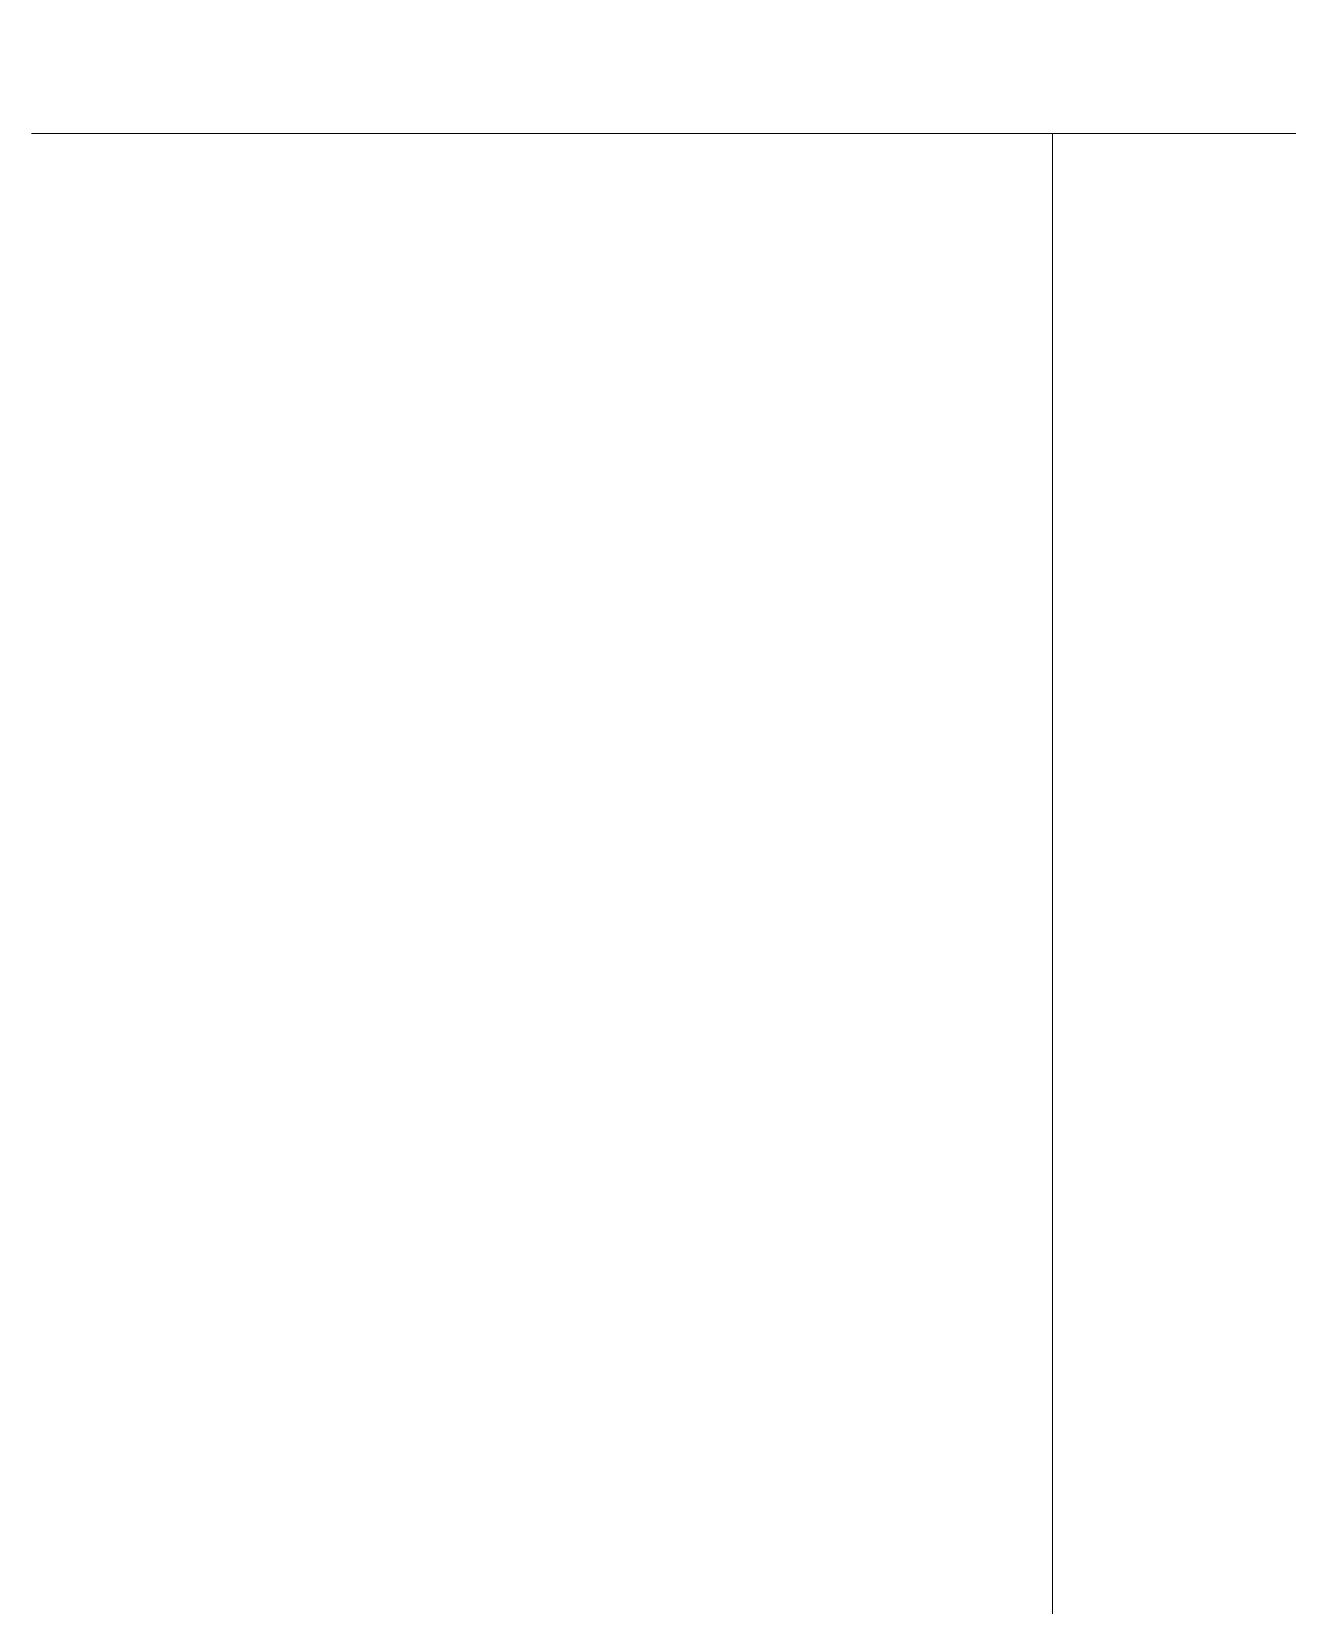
# Model space of a CAD drawing. Header units: millimetres. Extents: x -213547 to 415037, y -3642 to 106956.
# Drawn here: x 88794.7 to 88856.2, y 102544 to 102621.1 of the extents above; entities that cross this region are included whole.
import ezdxf

# ---------------------------------------------------------------- set-up
doc = ezdxf.new("R2010")
doc.units = ezdxf.units.MM
doc.layers.add('A-WALL-1', color=9, linetype='Continuous', lineweight=5, true_color=0x808080)
doc.layers.add('I-WALL', color=7, linetype='Continuous', lineweight=5)

# ---------------------------------------------------------------- blocks, each defined once
blk = doc.blocks.new('1floor')
at = {"layer": 'I-WALL'}
h = blk.add_hatch(dxfattribs=at)
h.set_pattern_fill('FP_1', color=256, style=0, pattern_type=2)
h.set_pattern_definition([(45, (0, 0), (-114.04925, 114.04925), []), (45, (114.05, 0), (-114.04925, 114.04925), [201.612, -40.322, 6.706, -33.617])])
h.paths.add_polyline_path([(89160, 23430), (89160, 23680), (88790, 23678), (88790, 23670), (88780, 23670), (88780, 23440), (88790, 23440), (88790, 23432), (89144.286, 23430)])
h.paths.add_polyline_path([(85000, 23430), (85350, 23432), (85350, 23440), (85380, 23440), (85380, 23670), (85350, 23670), (85350, 23678), (85000, 23680), (85000, 23577.312)])
h.paths.add_polyline_path([(86530, 23430), (87070, 23432), (87070, 23440), (87080, 23440), (87080, 23670), (87070, 23670.741), (87070, 23678), (86560, 23678), (86560, 23670), (86530, 23670), (86530, 23440), (86560, 23440), (86560, 23432), (86530, 23432)])
h = blk.add_hatch(dxfattribs=at)
h.set_pattern_fill('FP_24', color=256, style=0, pattern_type=2)
h.set_pattern_definition([(45, (0, 0), (-141.42136, 141.42136), []), (135, (0, 0), (-141.42136, -141.42136), [])])
h.paths.add_polyline_path([(88730, 23050), (88780, 23050), (88780, 23430), (88730, 23430), (88730, 23249.167)])
h = blk.add_hatch(dxfattribs=at)
h.set_pattern_fill('FP_192', color=256, style=0, pattern_type=2)
h.set_pattern_definition([(45, (0, 0), (-212.132, 212.132), []), (135, (0, 0), (-212.132, -212.132), [])])
h.paths.add_polyline_path([(88780, 23100), (88792.5, 23100), (88792.5, 23430), (88780, 23430), (88780, 23115.957)])
at = {"layer": 'A-WALL-1'}
for p, q in [((88730, 23430), (88855, 23430)), ((88780, 23430), (88780, 23100))]:
    blk.add_line(p, q, dxfattribs=at)

msp = doc.modelspace()

# ---------------------------------------------------------------- block references
msp.add_blockref('1floor', (64.702, 79186.05))

doc.saveas('drawing.dxf')
